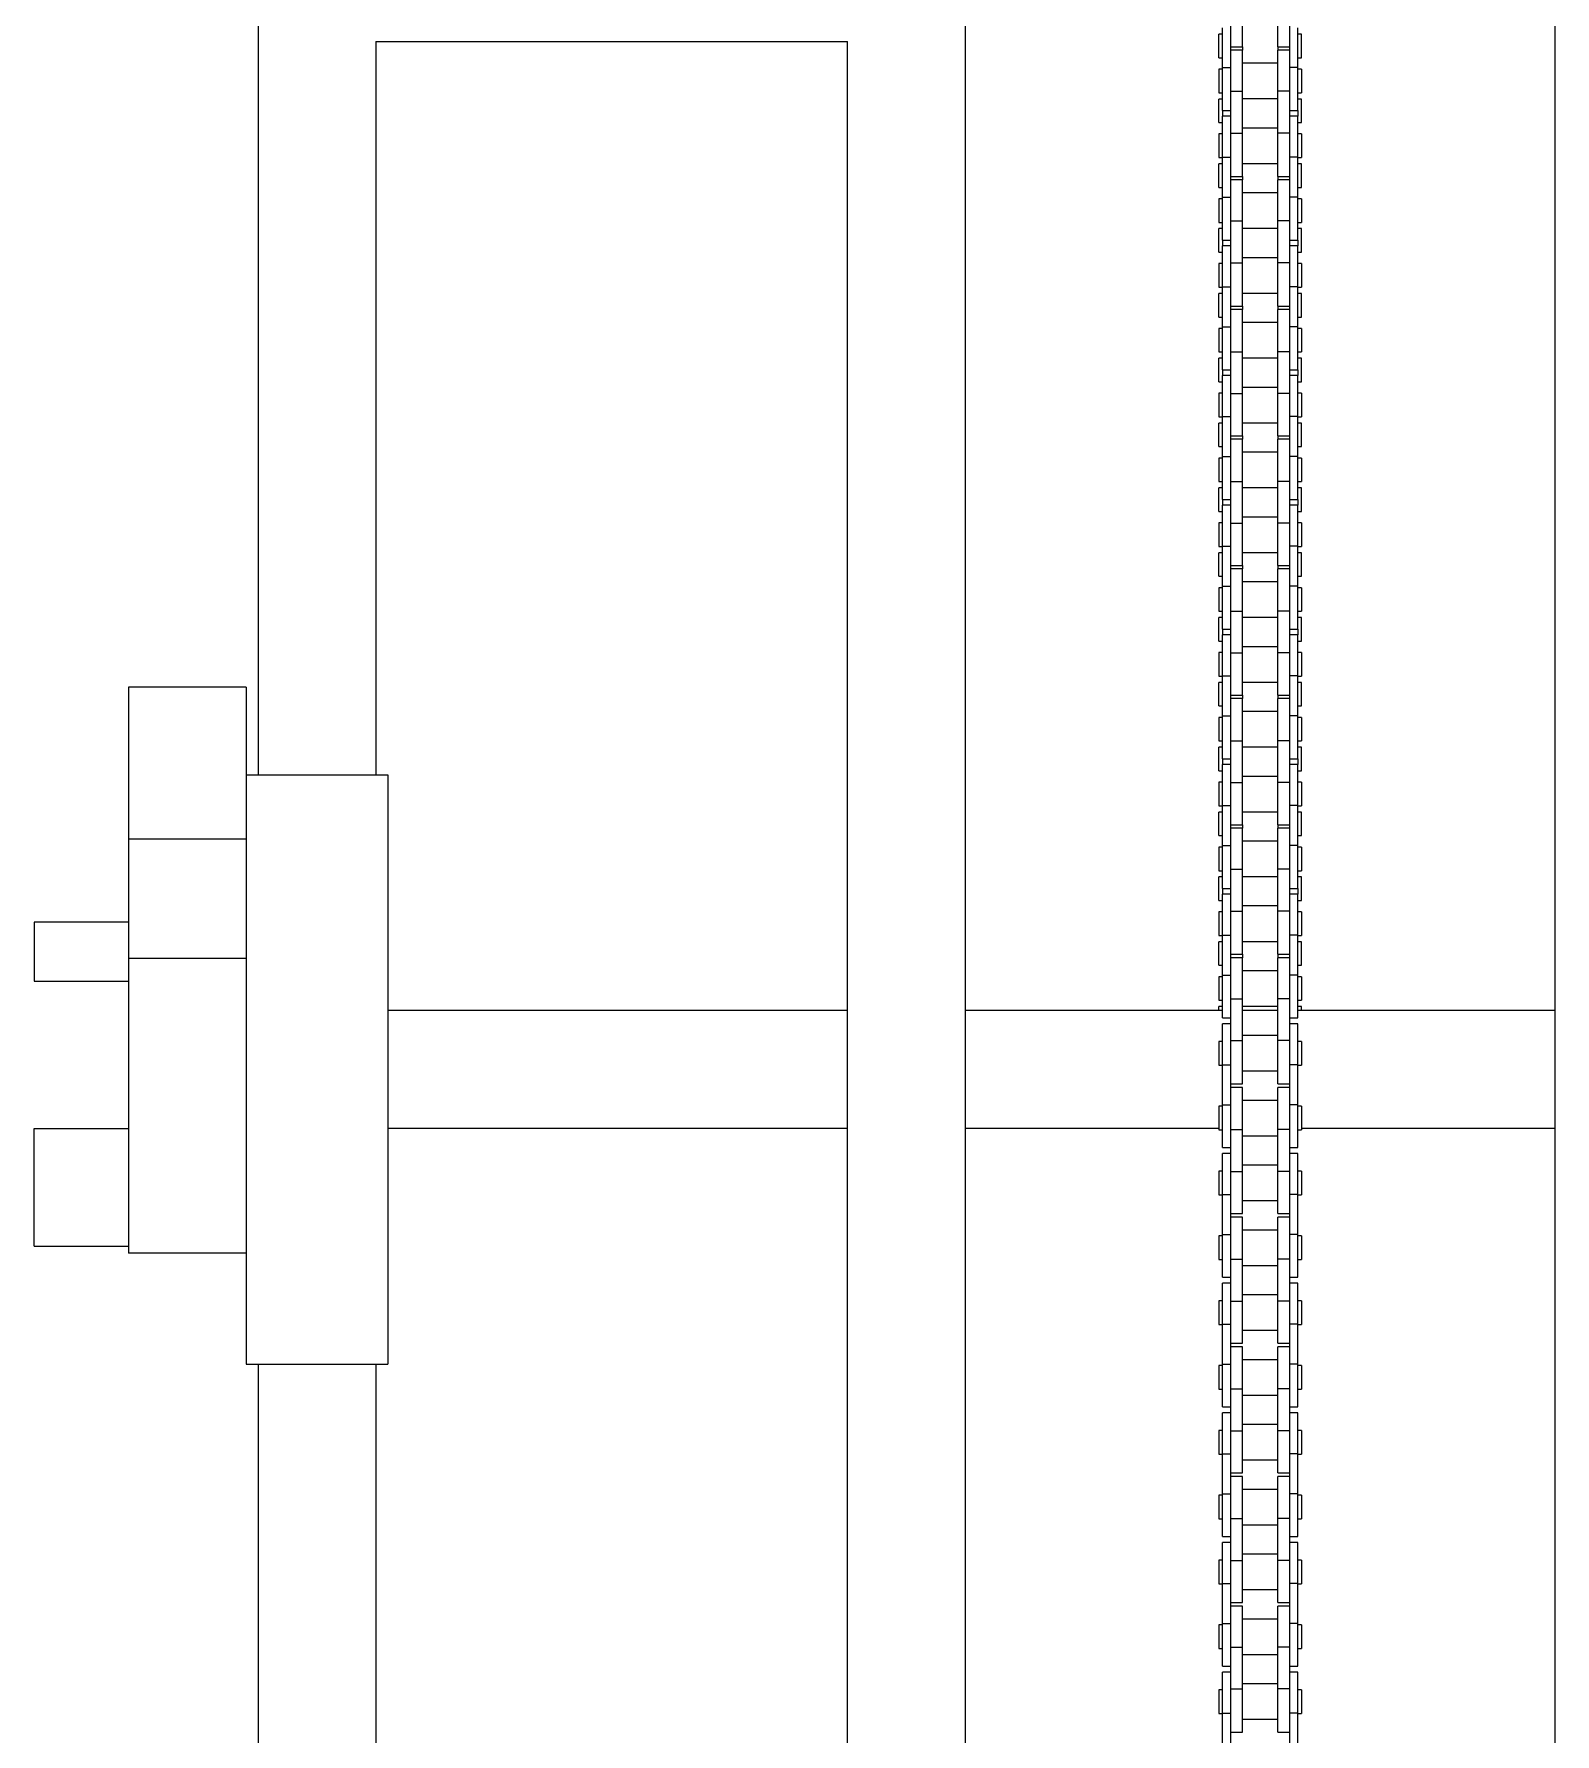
# Model space of a CAD drawing. Header units: millimetres. Extents: x 0 to 1189, y 0 to 841.
# Drawn here: x 541.86 to 567.66, y 455.79 to 484.63 of the extents above; entities that cross this region are included whole.
import ezdxf

# ---------------------------------------------------------------- set-up
doc = ezdxf.new("R2010")
doc.units = ezdxf.units.MM

msp = doc.modelspace()

# ---------------------------------------------------------------- linework, layer by layer
at = {"color": 7, "linetype": 'Continuous', "lineweight": 15}
for p, q in [((545.656, 508.504), (545.656, 472.064)), ((557.656, 436.932), (557.656, 506.504)), ((567.656, 436.932), (567.656, 506.504)), ((562.156, 484.628), (562.156, 485.128)), ((562.356, 484.414), (562.356, 485.128)), ((562.956, 484.414), (562.956, 485.128)), ((563.156, 484.628), (563.156, 485.128)), ((562.016, 484.628), (561.956, 484.628)), ((561.956, 484.228), (561.956, 484.628)), ((562.016, 484.061), (562.016, 484.738)), ((562.156, 484.141), (562.156, 484.628)), ((563.156, 484.141), (563.156, 484.628)), ((563.296, 484.061), (563.296, 484.738)), ((563.356, 484.628), (563.296, 484.628)), ((563.356, 484.228), (563.356, 484.628)), ((547.656, 484.504), (555.656, 484.504)), ((547.656, 484.504), (547.656, 472.064)), ((555.656, 436.932), (555.656, 484.504)), ((562.156, 484.414), (562.356, 484.414)), ((562.356, 484.354), (562.156, 484.354)), ((562.356, 484.414), (562.356, 484.354)), ((562.356, 483.66), (562.356, 484.354)), ((562.956, 484.414), (563.156, 484.414)), ((562.956, 484.414), (562.956, 484.354)), ((563.156, 484.354), (562.956, 484.354)), ((562.956, 483.66), (562.956, 484.354)), ((561.956, 484.228), (562.016, 484.228)), ((562.016, 484.034), (561.956, 484.034)), ((561.956, 484.034), (561.956, 483.634)), ((562.016, 483.334), (562.016, 484.061)), ((562.016, 484.061), (562.156, 484.061)), ((562.156, 483.66), (562.156, 484.141)), ((562.956, 484.134), (562.356, 484.134)), ((563.156, 483.66), (563.156, 484.141)), ((563.296, 484.061), (563.156, 484.061)), ((563.296, 484.228), (563.356, 484.228)), ((563.296, 483.334), (563.296, 484.061)), ((563.356, 484.034), (563.296, 484.034)), ((563.356, 484.034), (563.356, 483.634)), ((561.956, 483.634), (562.016, 483.634)), ((562.016, 483.528), (561.956, 483.528)), ((561.956, 483.128), (561.956, 483.528)), ((562.156, 483.66), (562.356, 483.66)), ((562.156, 482.949), (562.156, 483.66)), ((562.356, 482.949), (562.356, 483.66)), ((562.356, 483.534), (562.956, 483.534)), ((563.156, 483.66), (562.956, 483.66)), ((562.956, 482.949), (562.956, 483.66)), ((563.156, 482.949), (563.156, 483.66)), ((563.296, 483.634), (563.356, 483.634)), ((563.356, 483.528), (563.296, 483.528)), ((563.356, 483.128), (563.356, 483.528)), ((561.956, 483.128), (562.016, 483.128)), ((562.016, 483.334), (562.156, 483.334)), ((562.016, 483.334), (562.016, 483.235)), ((562.156, 483.235), (562.016, 483.235)), ((562.016, 482.539), (562.016, 483.235)), ((563.156, 483.334), (563.296, 483.334)), ((563.296, 483.235), (563.156, 483.235)), ((563.296, 483.334), (563.296, 483.235)), ((563.296, 482.539), (563.296, 483.235)), ((563.296, 483.128), (563.356, 483.128)), ((562.016, 482.935), (561.956, 482.935)), ((561.956, 482.935), (561.956, 482.535)), ((562.156, 482.429), (562.156, 482.949)), ((562.156, 482.949), (562.356, 482.949)), ((562.956, 483.035), (562.356, 483.035)), ((562.356, 482.215), (562.356, 482.949)), ((563.156, 482.949), (562.956, 482.949)), ((562.956, 482.215), (562.956, 482.949)), ((563.156, 482.429), (563.156, 482.949)), ((563.356, 482.935), (563.296, 482.935)), ((563.356, 482.935), (563.356, 482.535)), ((562.016, 482.539), (562.156, 482.539)), ((562.016, 481.862), (562.016, 482.539)), ((563.296, 482.539), (563.156, 482.539)), ((563.296, 481.862), (563.296, 482.539)), ((561.956, 482.535), (562.016, 482.535)), ((562.016, 482.429), (561.956, 482.429)), ((561.956, 482.029), (561.956, 482.429)), ((562.156, 481.942), (562.156, 482.429)), ((562.356, 482.435), (562.956, 482.435)), ((563.156, 481.942), (563.156, 482.429)), ((563.296, 482.535), (563.356, 482.535)), ((563.356, 482.429), (563.296, 482.429)), ((563.356, 482.029), (563.356, 482.429)), ((561.956, 482.029), (562.016, 482.029)), ((562.156, 482.215), (562.356, 482.215)), ((562.356, 482.155), (562.156, 482.155)), ((562.356, 482.215), (562.356, 482.155)), ((562.356, 481.461), (562.356, 482.155)), ((562.956, 482.215), (563.156, 482.215)), ((562.956, 482.215), (562.956, 482.155)), ((563.156, 482.155), (562.956, 482.155)), ((562.956, 481.461), (562.956, 482.155)), ((563.296, 482.029), (563.356, 482.029)), ((562.016, 481.835), (561.956, 481.835)), ((561.956, 481.835), (561.956, 481.435)), ((562.016, 481.862), (562.156, 481.862)), ((562.016, 481.135), (562.016, 481.862)), ((562.156, 481.461), (562.156, 481.942)), ((562.956, 481.935), (562.356, 481.935)), ((563.156, 481.461), (563.156, 481.942)), ((563.296, 481.862), (563.156, 481.862)), ((563.296, 481.135), (563.296, 481.862)), ((563.356, 481.835), (563.296, 481.835)), ((563.356, 481.835), (563.356, 481.435)), ((561.956, 481.435), (562.016, 481.435)), ((562.156, 481.461), (562.356, 481.461)), ((562.156, 480.75), (562.156, 481.461)), ((562.356, 480.75), (562.356, 481.461)), ((563.156, 481.461), (562.956, 481.461)), ((562.956, 480.75), (562.956, 481.461)), ((563.156, 480.75), (563.156, 481.461)), ((563.296, 481.435), (563.356, 481.435)), ((562.016, 481.329), (561.956, 481.329)), ((561.956, 480.929), (561.956, 481.329)), ((562.016, 481.135), (562.156, 481.135)), ((562.016, 481.135), (562.016, 481.036)), ((562.356, 481.335), (562.956, 481.335)), ((563.156, 481.135), (563.296, 481.135)), ((563.356, 481.329), (563.296, 481.329)), ((563.296, 481.135), (563.296, 481.036)), ((563.356, 480.929), (563.356, 481.329)), ((561.956, 480.929), (562.016, 480.929)), ((562.156, 481.036), (562.016, 481.036)), ((562.016, 480.34), (562.016, 481.036)), ((562.956, 480.836), (562.356, 480.836)), ((563.296, 481.036), (563.156, 481.036)), ((563.296, 480.34), (563.296, 481.036)), ((563.296, 480.929), (563.356, 480.929)), ((562.016, 480.736), (561.956, 480.736)), ((561.956, 480.736), (561.956, 480.336)), ((562.156, 480.75), (562.356, 480.75)), ((562.156, 480.232), (562.156, 480.75)), ((562.356, 480.016), (562.356, 480.75)), ((563.156, 480.75), (562.956, 480.75)), ((562.956, 480.016), (562.956, 480.75)), ((563.156, 480.232), (563.156, 480.75)), ((563.356, 480.736), (563.296, 480.736)), ((563.356, 480.736), (563.356, 480.336)), ((561.956, 480.336), (562.016, 480.336)), ((562.016, 480.229), (561.956, 480.229)), ((561.956, 479.829), (561.956, 480.229)), ((562.016, 480.34), (562.156, 480.34)), ((562.016, 479.663), (562.016, 480.34)), ((562.156, 479.743), (562.156, 480.228)), ((562.356, 480.236), (562.956, 480.236)), ((563.296, 480.34), (563.156, 480.34)), ((563.156, 479.743), (563.156, 480.228)), ((563.296, 479.663), (563.296, 480.34)), ((563.296, 480.336), (563.356, 480.336)), ((563.356, 480.229), (563.296, 480.229)), ((563.356, 479.829), (563.356, 480.229)), ((562.156, 480.016), (562.356, 480.016)), ((562.356, 479.956), (562.156, 479.956)), ((562.356, 480.016), (562.356, 479.956)), ((562.356, 479.241), (562.356, 479.956)), ((562.956, 480.016), (563.156, 480.016)), ((562.956, 480.016), (562.956, 479.956)), ((563.156, 479.956), (562.956, 479.956)), ((562.956, 479.241), (562.956, 479.956)), ((561.956, 479.829), (562.016, 479.829)), ((562.016, 479.663), (562.156, 479.663)), ((562.016, 478.936), (562.016, 479.663)), ((562.156, 479.241), (562.156, 479.743)), ((562.956, 479.736), (562.356, 479.736)), ((563.156, 479.241), (563.156, 479.743)), ((563.296, 479.663), (563.156, 479.663)), ((563.296, 479.829), (563.356, 479.829)), ((563.296, 478.936), (563.296, 479.663)), ((562.016, 479.636), (561.956, 479.636)), ((561.956, 479.636), (561.956, 479.236)), ((563.356, 479.636), (563.296, 479.636)), ((563.356, 479.636), (563.356, 479.236)), ((561.956, 479.236), (562.016, 479.236)), ((562.016, 479.13), (561.956, 479.13)), ((561.956, 478.73), (561.956, 479.13)), ((562.156, 479.241), (562.356, 479.241)), ((562.156, 478.53), (562.156, 479.241)), ((562.356, 478.53), (562.356, 479.241)), ((562.356, 479.136), (562.956, 479.136)), ((563.156, 479.241), (562.956, 479.241)), ((562.956, 478.53), (562.956, 479.241)), ((563.156, 478.53), (563.156, 479.241)), ((563.296, 479.236), (563.356, 479.236)), ((563.356, 479.13), (563.296, 479.13)), ((563.356, 478.73), (563.356, 479.13)), ((562.016, 478.936), (562.156, 478.936)), ((562.016, 478.936), (562.016, 478.836)), ((562.156, 478.836), (562.016, 478.836)), ((562.016, 478.14), (562.016, 478.836)), ((563.156, 478.936), (563.296, 478.936)), ((563.296, 478.836), (563.156, 478.836)), ((563.296, 478.936), (563.296, 478.836)), ((563.296, 478.14), (563.296, 478.836)), ((561.956, 478.73), (562.016, 478.73)), ((562.016, 478.536), (561.956, 478.536)), ((561.956, 478.536), (561.956, 478.136)), ((562.156, 478.53), (562.356, 478.53)), ((562.156, 478.03), (562.156, 478.53)), ((562.956, 478.636), (562.356, 478.636)), ((562.356, 477.816), (562.356, 478.53)), ((563.156, 478.53), (562.956, 478.53)), ((562.956, 477.816), (562.956, 478.53)), ((563.156, 478.03), (563.156, 478.53)), ((563.296, 478.73), (563.356, 478.73)), ((563.356, 478.536), (563.296, 478.536)), ((563.356, 478.536), (563.356, 478.136)), ((561.956, 478.136), (562.016, 478.136)), ((562.016, 478.03), (561.956, 478.03)), ((561.956, 477.63), (561.956, 478.03)), ((562.016, 478.14), (562.156, 478.14)), ((562.016, 477.463), (562.016, 478.14)), ((562.156, 477.543), (562.156, 478.03)), ((562.356, 478.036), (562.956, 478.036)), ((563.296, 478.14), (563.156, 478.14)), ((563.156, 477.543), (563.156, 478.03)), ((563.296, 477.463), (563.296, 478.14)), ((563.296, 478.136), (563.356, 478.136)), ((563.356, 478.03), (563.296, 478.03)), ((563.356, 477.63), (563.356, 478.03)), ((562.156, 477.816), (562.356, 477.816)), ((562.356, 477.756), (562.156, 477.756)), ((562.356, 477.816), (562.356, 477.756)), ((562.356, 477.041), (562.356, 477.756)), ((562.956, 477.816), (563.156, 477.816)), ((562.956, 477.816), (562.956, 477.756)), ((563.156, 477.756), (562.956, 477.756)), ((562.956, 477.041), (562.956, 477.756)), ((561.956, 477.63), (562.016, 477.63)), ((562.016, 477.436), (561.956, 477.436)), ((561.956, 477.436), (561.956, 477.036)), ((562.016, 476.736), (562.016, 477.463)), ((562.016, 477.463), (562.156, 477.463)), ((562.156, 477.041), (562.156, 477.543)), ((562.956, 477.536), (562.356, 477.536)), ((563.156, 477.041), (563.156, 477.543)), ((563.296, 477.463), (563.156, 477.463)), ((563.296, 477.63), (563.356, 477.63)), ((563.296, 476.736), (563.296, 477.463)), ((563.356, 477.436), (563.296, 477.436)), ((563.356, 477.436), (563.356, 477.036)), ((561.956, 477.036), (562.016, 477.036)), ((562.016, 476.931), (561.956, 476.931)), ((561.956, 476.531), (561.956, 476.931)), ((562.156, 477.041), (562.356, 477.041)), ((562.156, 476.33), (562.156, 477.041)), ((562.356, 476.33), (562.356, 477.041)), ((562.356, 476.936), (562.956, 476.936)), ((563.156, 477.041), (562.956, 477.041)), ((562.956, 476.33), (562.956, 477.041)), ((563.156, 476.33), (563.156, 477.041)), ((563.296, 477.036), (563.356, 477.036)), ((563.356, 476.931), (563.296, 476.931)), ((563.356, 476.531), (563.356, 476.931)), ((561.956, 476.531), (562.016, 476.531)), ((562.016, 476.736), (562.156, 476.736)), ((562.016, 476.736), (562.016, 476.636)), ((562.156, 476.636), (562.016, 476.636)), ((562.016, 475.94), (562.016, 476.636)), ((563.156, 476.736), (563.296, 476.736)), ((563.296, 476.636), (563.156, 476.636)), ((563.296, 476.736), (563.296, 476.636)), ((563.296, 475.94), (563.296, 476.636)), ((563.296, 476.531), (563.356, 476.531)), ((562.016, 476.336), (561.956, 476.336)), ((561.956, 476.336), (561.956, 475.936)), ((562.156, 475.832), (562.156, 476.33)), ((562.156, 476.33), (562.356, 476.33)), ((562.956, 476.436), (562.356, 476.436)), ((562.356, 475.616), (562.356, 476.33)), ((563.156, 476.33), (562.956, 476.33)), ((562.956, 475.616), (562.956, 476.33)), ((563.156, 475.832), (563.156, 476.33)), ((563.356, 476.336), (563.296, 476.336)), ((563.356, 476.336), (563.356, 475.936)), ((561.956, 475.936), (562.016, 475.936)), ((562.016, 475.94), (562.156, 475.94)), ((562.016, 475.263), (562.016, 475.94)), ((563.296, 475.94), (563.156, 475.94)), ((563.296, 475.263), (563.296, 475.94)), ((563.296, 475.936), (563.356, 475.936)), ((562.016, 475.831), (561.956, 475.831)), ((561.956, 475.431), (561.956, 475.831)), ((562.156, 475.343), (562.156, 475.826)), ((562.156, 475.616), (562.356, 475.616)), ((562.356, 475.836), (562.956, 475.836)), ((562.356, 475.616), (562.356, 475.556)), ((562.956, 475.616), (563.156, 475.616)), ((562.956, 475.616), (562.956, 475.556)), ((563.156, 475.343), (563.156, 475.826)), ((563.356, 475.831), (563.296, 475.831)), ((563.356, 475.431), (563.356, 475.831)), ((561.956, 475.431), (562.016, 475.431)), ((562.356, 475.556), (562.156, 475.556)), ((562.156, 474.841), (562.156, 475.343)), ((562.356, 474.841), (562.356, 475.556)), ((562.956, 475.336), (562.356, 475.336)), ((563.156, 475.556), (562.956, 475.556)), ((562.956, 474.841), (562.956, 475.556)), ((563.156, 474.841), (563.156, 475.343)), ((563.296, 475.431), (563.356, 475.431)), ((562.016, 475.236), (561.956, 475.236)), ((561.956, 475.236), (561.956, 474.836)), ((562.016, 475.263), (562.156, 475.263)), ((562.016, 474.536), (562.016, 475.263)), ((563.296, 475.263), (563.156, 475.263)), ((563.296, 474.536), (563.296, 475.263)), ((563.356, 475.236), (563.296, 475.236)), ((563.356, 475.236), (563.356, 474.836)), ((561.956, 474.836), (562.016, 474.836)), ((562.156, 474.841), (562.356, 474.841)), ((562.156, 474.13), (562.156, 474.841)), ((562.356, 474.13), (562.356, 474.841)), ((563.156, 474.841), (562.956, 474.841)), ((562.956, 474.13), (562.956, 474.841)), ((563.156, 474.13), (563.156, 474.841)), ((563.296, 474.836), (563.356, 474.836)), ((562.016, 474.731), (561.956, 474.731)), ((561.956, 474.331), (561.956, 474.731)), ((562.016, 474.536), (562.156, 474.536)), ((562.016, 474.536), (562.016, 474.436)), ((562.356, 474.736), (562.956, 474.736)), ((563.156, 474.536), (563.296, 474.536)), ((563.356, 474.731), (563.296, 474.731)), ((563.296, 474.536), (563.296, 474.436)), ((563.356, 474.331), (563.356, 474.731)), ((561.956, 474.331), (562.016, 474.331)), ((562.156, 474.436), (562.016, 474.436)), ((562.016, 473.74), (562.016, 474.436)), ((562.956, 474.236), (562.356, 474.236)), ((563.296, 474.436), (563.156, 474.436)), ((563.296, 473.74), (563.296, 474.436)), ((563.296, 474.331), (563.356, 474.331)), ((562.016, 474.136), (561.956, 474.136)), ((561.956, 474.136), (561.956, 473.736)), ((562.156, 473.631), (562.156, 474.13)), ((562.156, 474.13), (562.356, 474.13)), ((562.356, 473.416), (562.356, 474.13)), ((563.156, 474.13), (562.956, 474.13)), ((562.956, 473.416), (562.956, 474.13)), ((563.156, 473.631), (563.156, 474.13)), ((563.356, 474.136), (563.296, 474.136)), ((563.356, 474.136), (563.356, 473.736)), ((561.956, 473.736), (562.016, 473.736)), ((562.016, 473.631), (561.956, 473.631)), ((561.956, 473.231), (561.956, 473.631)), ((562.016, 473.74), (562.156, 473.74)), ((562.016, 473.063), (562.016, 473.74)), ((562.156, 473.143), (562.156, 473.631)), ((562.356, 473.636), (562.956, 473.636)), ((563.296, 473.74), (563.156, 473.74)), ((563.156, 473.143), (563.156, 473.631)), ((563.296, 473.063), (563.296, 473.74)), ((563.296, 473.736), (563.356, 473.736)), ((563.356, 473.631), (563.296, 473.631)), ((563.356, 473.231), (563.356, 473.631)), ((545.456, 473.549), (543.456, 473.549)), ((562.156, 473.416), (562.356, 473.416)), ((562.356, 473.356), (562.156, 473.356)), ((562.356, 473.416), (562.356, 473.356)), ((562.356, 472.641), (562.356, 473.356)), ((562.956, 473.416), (563.156, 473.416)), ((562.956, 473.416), (562.956, 473.356)), ((563.156, 473.356), (562.956, 473.356)), ((562.956, 472.641), (562.956, 473.356)), ((561.956, 473.231), (562.016, 473.231)), ((562.016, 473.036), (561.956, 473.036)), ((561.956, 473.036), (561.956, 472.636)), ((562.016, 472.336), (562.016, 473.063)), ((562.016, 473.063), (562.156, 473.063)), ((562.156, 472.641), (562.156, 473.143)), ((562.956, 473.136), (562.356, 473.136)), ((563.156, 472.641), (563.156, 473.143)), ((563.296, 473.063), (563.156, 473.063)), ((563.296, 473.231), (563.356, 473.231)), ((563.296, 472.336), (563.296, 473.063)), ((563.356, 473.036), (563.296, 473.036)), ((563.356, 473.036), (563.356, 472.636)), ((561.956, 472.636), (562.016, 472.636)), ((562.016, 472.531), (561.956, 472.531)), ((561.956, 472.131), (561.956, 472.531)), ((562.156, 472.641), (562.356, 472.641)), ((562.156, 471.93), (562.156, 472.641)), ((562.356, 471.93), (562.356, 472.641)), ((562.356, 472.536), (562.956, 472.536)), ((563.156, 472.641), (562.956, 472.641)), ((562.956, 471.93), (562.956, 472.641)), ((563.156, 471.93), (563.156, 472.641)), ((563.296, 472.636), (563.356, 472.636)), ((563.356, 472.531), (563.296, 472.531)), ((563.356, 472.131), (563.356, 472.531)), ((562.016, 472.336), (562.156, 472.336)), ((562.016, 472.336), (562.016, 472.236)), ((562.156, 472.236), (562.016, 472.236)), ((562.016, 471.54), (562.016, 472.236)), ((563.156, 472.336), (563.296, 472.336)), ((563.296, 472.236), (563.156, 472.236)), ((563.296, 472.336), (563.296, 472.236)), ((563.296, 471.54), (563.296, 472.236)), ((545.456, 472.064), (547.856, 472.064)), ((547.856, 472.064), (547.856, 462.064)), ((561.956, 472.131), (562.016, 472.131)), ((562.016, 471.936), (561.956, 471.936)), ((561.956, 471.936), (561.956, 471.536)), ((562.156, 471.431), (562.156, 471.93)), ((562.156, 471.93), (562.356, 471.93)), ((562.956, 472.036), (562.356, 472.036)), ((562.356, 471.216), (562.356, 471.93)), ((563.156, 471.93), (562.956, 471.93)), ((562.956, 471.216), (562.956, 471.93)), ((563.156, 471.431), (563.156, 471.93)), ((563.296, 472.131), (563.356, 472.131)), ((563.356, 471.936), (563.296, 471.936)), ((563.356, 471.936), (563.356, 471.536)), ((561.956, 471.536), (562.016, 471.536)), ((562.016, 471.431), (561.956, 471.431)), ((561.956, 471.031), (561.956, 471.431)), ((562.016, 471.54), (562.156, 471.54)), ((562.016, 470.863), (562.016, 471.54)), ((562.156, 470.943), (562.156, 471.431)), ((562.356, 471.436), (562.956, 471.436)), ((563.296, 471.54), (563.156, 471.54)), ((563.156, 470.943), (563.156, 471.431)), ((563.296, 470.863), (563.296, 471.54)), ((563.296, 471.536), (563.356, 471.536)), ((563.356, 471.431), (563.296, 471.431)), ((563.356, 471.031), (563.356, 471.431)), ((561.956, 471.031), (562.016, 471.031)), ((562.156, 471.216), (562.356, 471.216)), ((562.356, 471.156), (562.156, 471.156)), ((562.356, 471.216), (562.356, 471.156)), ((562.356, 470.461), (562.356, 471.156)), ((562.956, 471.216), (563.156, 471.216)), ((562.956, 471.216), (562.956, 471.156)), ((563.156, 471.156), (562.956, 471.156)), ((562.956, 470.461), (562.956, 471.156)), ((563.296, 471.031), (563.356, 471.031)), ((545.456, 470.973), (543.456, 470.973)), ((543.456, 470.973), (543.456, 468.946)), ((545.456, 470.973), (545.456, 469.055)), ((562.016, 470.836), (561.956, 470.836)), ((561.956, 470.836), (561.956, 470.436)), ((562.016, 470.136), (562.016, 470.863)), ((562.016, 470.863), (562.156, 470.863)), ((562.156, 470.461), (562.156, 470.943)), ((562.956, 470.936), (562.356, 470.936)), ((563.156, 470.461), (563.156, 470.943)), ((563.296, 470.863), (563.156, 470.863)), ((563.296, 470.136), (563.296, 470.863)), ((563.356, 470.836), (563.296, 470.836)), ((563.356, 470.836), (563.356, 470.436)), ((561.956, 470.436), (562.016, 470.436)), ((562.156, 470.461), (562.356, 470.461)), ((562.156, 469.751), (562.156, 470.461)), ((562.356, 469.751), (562.356, 470.461)), ((563.156, 470.461), (562.956, 470.461)), ((562.956, 469.751), (562.956, 470.461)), ((563.156, 469.751), (563.156, 470.461)), ((563.296, 470.436), (563.356, 470.436)), ((562.016, 470.331), (561.956, 470.331)), ((561.956, 469.931), (561.956, 470.331)), ((562.016, 470.136), (562.156, 470.136)), ((562.016, 470.136), (562.016, 470.037)), ((562.356, 470.336), (562.956, 470.336)), ((563.156, 470.136), (563.296, 470.136)), ((563.356, 470.331), (563.296, 470.331)), ((563.296, 470.136), (563.296, 470.037)), ((563.356, 469.931), (563.356, 470.331)), ((561.956, 469.931), (562.016, 469.931)), ((562.156, 470.037), (562.016, 470.037)), ((562.016, 469.341), (562.016, 470.037)), ((563.296, 470.037), (563.156, 470.037)), ((563.296, 469.341), (563.296, 470.037)), ((563.296, 469.931), (563.356, 469.931)), ((543.456, 469.564), (541.856, 469.564)), ((541.856, 469.564), (541.856, 468.564)), ((562.016, 469.737), (561.956, 469.737)), ((561.956, 469.737), (561.956, 469.337)), ((562.156, 469.233), (562.156, 469.751)), ((562.156, 469.751), (562.356, 469.751)), ((562.956, 469.837), (562.356, 469.837)), ((562.356, 469.017), (562.356, 469.751)), ((563.156, 469.751), (562.956, 469.751)), ((562.956, 469.017), (562.956, 469.751)), ((563.156, 469.233), (563.156, 469.751)), ((563.356, 469.737), (563.296, 469.737)), ((563.356, 469.737), (563.356, 469.337)), ((561.956, 469.337), (562.016, 469.337)), ((562.016, 469.341), (562.156, 469.341)), ((562.016, 468.664), (562.016, 469.341)), ((563.296, 469.341), (563.156, 469.341)), ((563.296, 468.664), (563.296, 469.341)), ((563.296, 469.337), (563.356, 469.337)), ((545.456, 469.055), (545.456, 462.064)), ((562.016, 469.231), (561.956, 469.231)), ((561.956, 468.831), (561.956, 469.231)), ((562.156, 468.744), (562.156, 469.226)), ((562.156, 469.017), (562.356, 469.017)), ((562.356, 469.237), (562.956, 469.237)), ((562.356, 469.017), (562.356, 468.957)), ((562.956, 469.017), (563.156, 469.017)), ((562.956, 469.017), (562.956, 468.957)), ((563.156, 468.744), (563.156, 469.226)), ((563.356, 469.231), (563.296, 469.231)), ((563.356, 468.831), (563.356, 469.231)), ((545.456, 468.946), (543.456, 468.946)), ((543.456, 468.946), (543.456, 463.946)), ((561.956, 468.831), (562.016, 468.831)), ((562.356, 468.957), (562.156, 468.957)), ((562.156, 468.262), (562.156, 468.744)), ((562.356, 468.262), (562.356, 468.957)), ((562.956, 468.737), (562.356, 468.737)), ((563.156, 468.957), (562.956, 468.957)), ((562.956, 468.262), (562.956, 468.957)), ((563.156, 468.262), (563.156, 468.744)), ((563.296, 468.831), (563.356, 468.831)), ((541.856, 468.564), (543.456, 468.564)), ((562.016, 468.637), (561.956, 468.637)), ((561.956, 468.637), (561.956, 468.237)), ((562.016, 467.937), (562.016, 468.664)), ((562.016, 468.664), (562.156, 468.664)), ((563.296, 468.664), (563.156, 468.664)), ((563.296, 467.937), (563.296, 468.664)), ((563.356, 468.637), (563.296, 468.637)), ((563.356, 468.637), (563.356, 468.237)), ((561.956, 468.237), (562.016, 468.237)), ((562.016, 468.131), (561.956, 468.131)), ((561.956, 468.064), (561.956, 468.131)), ((562.156, 468.262), (562.356, 468.262)), ((562.156, 467.552), (562.156, 468.262)), ((562.356, 467.552), (562.356, 468.262)), ((562.356, 468.137), (562.956, 468.137)), ((563.156, 468.262), (562.956, 468.262)), ((562.956, 467.552), (562.956, 468.262)), ((563.156, 467.552), (563.156, 468.262)), ((563.296, 468.237), (563.356, 468.237)), ((563.356, 468.131), (563.296, 468.131)), ((563.356, 468.064), (563.356, 468.131)), ((555.656, 468.064), (547.856, 468.064)), ((562.016, 468.064), (557.656, 468.064)), ((562.016, 467.937), (562.156, 467.937)), ((562.156, 467.838), (562.016, 467.838)), ((562.016, 467.142), (562.016, 467.838)), ((562.956, 468.064), (562.356, 468.064)), ((563.156, 467.937), (563.296, 467.937)), ((563.296, 467.838), (563.156, 467.838)), ((567.656, 468.064), (563.296, 468.064)), ((563.296, 467.142), (563.296, 467.838)), ((562.016, 467.538), (561.956, 467.538)), ((561.956, 467.538), (561.956, 467.138)), ((562.156, 467.552), (562.356, 467.552)), ((562.156, 467.034), (562.156, 467.552)), ((562.956, 467.638), (562.356, 467.638)), ((562.356, 466.818), (562.356, 467.552)), ((563.156, 467.552), (562.956, 467.552)), ((562.956, 466.818), (562.956, 467.552)), ((563.156, 467.034), (563.156, 467.552)), ((563.356, 467.538), (563.296, 467.538)), ((563.356, 467.538), (563.356, 467.138)), ((561.956, 467.138), (562.016, 467.138)), ((562.016, 467.142), (562.156, 467.142)), ((562.016, 466.465), (562.016, 467.142)), ((562.156, 466.545), (562.156, 467.026)), ((562.356, 467.038), (562.956, 467.038)), ((563.296, 467.142), (563.156, 467.142)), ((563.156, 466.545), (563.156, 467.026)), ((563.296, 466.465), (563.296, 467.142)), ((563.296, 467.138), (563.356, 467.138)), ((562.156, 466.818), (562.356, 466.818)), ((562.356, 466.758), (562.156, 466.758)), ((562.356, 466.043), (562.356, 466.758)), ((562.956, 466.818), (563.156, 466.818)), ((563.156, 466.758), (562.956, 466.758)), ((562.956, 466.043), (562.956, 466.758)), ((562.016, 466.438), (561.956, 466.438)), ((561.956, 466.438), (561.956, 466.038)), ((562.016, 466.465), (562.156, 466.465)), ((562.016, 465.738), (562.016, 466.465)), ((562.156, 466.043), (562.156, 466.545)), ((562.956, 466.538), (562.356, 466.538)), ((563.156, 466.043), (563.156, 466.545)), ((563.296, 466.465), (563.156, 466.465)), ((563.296, 465.738), (563.296, 466.465)), ((563.356, 466.438), (563.296, 466.438)), ((563.356, 466.438), (563.356, 466.038)), ((541.856, 466.064), (543.456, 466.064)), ((541.856, 464.064), (541.856, 466.064)), ((555.656, 466.064), (547.856, 466.064)), ((561.956, 466.064), (557.656, 466.064)), ((561.956, 466.038), (562.016, 466.038)), ((562.156, 466.043), (562.356, 466.043)), ((562.156, 465.332), (562.156, 466.043)), ((562.356, 465.332), (562.356, 466.043)), ((562.356, 465.938), (562.956, 465.938)), ((563.156, 466.043), (562.956, 466.043)), ((562.956, 465.332), (562.956, 466.043)), ((563.156, 465.332), (563.156, 466.043)), ((563.296, 466.038), (563.356, 466.038)), ((567.656, 466.064), (563.356, 466.064)), ((562.016, 465.738), (562.156, 465.738)), ((562.156, 465.638), (562.016, 465.638)), ((562.016, 464.942), (562.016, 465.638)), ((563.156, 465.738), (563.296, 465.738)), ((563.296, 465.638), (563.156, 465.638)), ((563.296, 464.942), (563.296, 465.638)), ((562.016, 465.338), (561.956, 465.338)), ((561.956, 465.338), (561.956, 464.938)), ((562.156, 464.834), (562.156, 465.332)), ((562.156, 465.332), (562.356, 465.332)), ((562.956, 465.438), (562.356, 465.438)), ((562.356, 464.618), (562.356, 465.332)), ((563.156, 465.332), (562.956, 465.332)), ((562.956, 464.618), (562.956, 465.332)), ((563.156, 464.834), (563.156, 465.332)), ((563.356, 465.338), (563.296, 465.338)), ((563.356, 465.338), (563.356, 464.938)), ((562.016, 464.942), (562.156, 464.942)), ((562.016, 464.265), (562.016, 464.942)), ((563.296, 464.942), (563.156, 464.942)), ((563.296, 464.265), (563.296, 464.942)), ((561.956, 464.938), (562.016, 464.938)), ((562.156, 464.345), (562.156, 464.834)), ((562.356, 464.838), (562.956, 464.838)), ((563.156, 464.345), (563.156, 464.834)), ((563.296, 464.938), (563.356, 464.938)), ((562.156, 464.618), (562.356, 464.618)), ((562.356, 464.558), (562.156, 464.558)), ((562.356, 463.843), (562.356, 464.558)), ((562.956, 464.618), (563.156, 464.618)), ((563.156, 464.558), (562.956, 464.558)), ((562.956, 463.843), (562.956, 464.558)), ((562.016, 464.238), (561.956, 464.238)), ((561.956, 464.238), (561.956, 463.838)), ((562.016, 464.265), (562.156, 464.265)), ((562.016, 463.538), (562.016, 464.265)), ((562.156, 463.843), (562.156, 464.345)), ((562.956, 464.338), (562.356, 464.338)), ((563.156, 463.843), (563.156, 464.345)), ((563.296, 464.265), (563.156, 464.265)), ((563.296, 463.538), (563.296, 464.265)), ((563.356, 464.238), (563.296, 464.238)), ((563.356, 464.238), (563.356, 463.838)), ((541.856, 464.064), (543.456, 464.064)), ((545.456, 463.946), (543.456, 463.946)), ((561.956, 463.838), (562.016, 463.838)), ((562.156, 463.843), (562.356, 463.843)), ((562.156, 463.132), (562.156, 463.843)), ((562.356, 463.132), (562.356, 463.843)), ((563.156, 463.843), (562.956, 463.843)), ((562.956, 463.132), (562.956, 463.843)), ((563.156, 463.132), (563.156, 463.843)), ((563.296, 463.838), (563.356, 463.838)), ((562.016, 463.538), (562.156, 463.538)), ((562.356, 463.738), (562.956, 463.738)), ((563.156, 463.538), (563.296, 463.538)), ((562.156, 463.438), (562.016, 463.438)), ((562.016, 462.742), (562.016, 463.438)), ((562.956, 463.238), (562.356, 463.238)), ((563.296, 463.438), (563.156, 463.438)), ((563.296, 462.742), (563.296, 463.438)), ((562.016, 463.138), (561.956, 463.138)), ((561.956, 463.138), (561.956, 462.738)), ((562.156, 462.634), (562.156, 463.132)), ((562.156, 463.132), (562.356, 463.132)), ((562.356, 462.418), (562.356, 463.132)), ((563.156, 463.132), (562.956, 463.132)), ((562.956, 462.418), (562.956, 463.132)), ((563.156, 462.634), (563.156, 463.132)), ((563.356, 463.138), (563.296, 463.138)), ((563.356, 463.138), (563.356, 462.738)), ((561.956, 462.738), (562.016, 462.738)), ((562.016, 462.742), (562.156, 462.742)), ((562.016, 462.065), (562.016, 462.742)), ((562.356, 462.638), (562.956, 462.638)), ((563.296, 462.742), (563.156, 462.742)), ((563.296, 462.065), (563.296, 462.742)), ((563.296, 462.738), (563.356, 462.738)), ((562.156, 462.145), (562.156, 462.634)), ((562.156, 462.418), (562.356, 462.418)), ((562.356, 462.358), (562.156, 462.358)), ((562.356, 461.643), (562.356, 462.358)), ((562.956, 462.418), (563.156, 462.418)), ((563.156, 462.358), (562.956, 462.358)), ((562.956, 461.643), (562.956, 462.358)), ((563.156, 462.145), (563.156, 462.634)), ((545.456, 462.064), (547.856, 462.064)), ((545.656, 462.064), (545.656, 412.504)), ((547.656, 462.064), (547.656, 414.504)), ((562.016, 462.065), (562.156, 462.065)), ((562.016, 461.338), (562.016, 462.065)), ((562.156, 461.643), (562.156, 462.145)), ((562.956, 462.138), (562.356, 462.138)), ((563.156, 461.643), (563.156, 462.145)), ((563.296, 462.065), (563.156, 462.065)), ((563.296, 461.338), (563.296, 462.065)), ((562.016, 462.038), (561.956, 462.038)), ((561.956, 462.038), (561.956, 461.638)), ((563.356, 462.038), (563.296, 462.038)), ((563.356, 462.038), (563.356, 461.638)), ((561.956, 461.638), (562.016, 461.638)), ((562.156, 461.643), (562.356, 461.643)), ((562.156, 460.932), (562.156, 461.643)), ((562.356, 460.932), (562.356, 461.643)), ((562.356, 461.538), (562.956, 461.538)), ((563.156, 461.643), (562.956, 461.643)), ((562.956, 460.932), (562.956, 461.643)), ((563.156, 460.932), (563.156, 461.643)), ((563.296, 461.638), (563.356, 461.638)), ((562.016, 461.338), (562.156, 461.338)), ((562.156, 461.238), (562.016, 461.238)), ((562.016, 460.542), (562.016, 461.238)), ((563.156, 461.338), (563.296, 461.338)), ((563.296, 461.238), (563.156, 461.238)), ((563.296, 460.542), (563.296, 461.238)), ((562.016, 460.938), (561.956, 460.938)), ((561.956, 460.938), (561.956, 460.538)), ((562.156, 460.932), (562.356, 460.932)), ((562.156, 460.434), (562.156, 460.932)), ((562.956, 461.038), (562.356, 461.038)), ((562.356, 460.218), (562.356, 460.932)), ((563.156, 460.932), (562.956, 460.932)), ((562.956, 460.218), (562.956, 460.932)), ((563.156, 460.434), (563.156, 460.932)), ((563.356, 460.938), (563.296, 460.938)), ((563.356, 460.938), (563.356, 460.538)), ((561.956, 460.538), (562.016, 460.538)), ((562.016, 460.542), (562.156, 460.542)), ((562.016, 459.865), (562.016, 460.542)), ((562.156, 459.945), (562.156, 460.434)), ((562.356, 460.438), (562.956, 460.438)), ((563.296, 460.542), (563.156, 460.542)), ((563.156, 459.945), (563.156, 460.434)), ((563.296, 459.865), (563.296, 460.542)), ((563.296, 460.538), (563.356, 460.538)), ((562.156, 460.218), (562.356, 460.218)), ((562.356, 460.158), (562.156, 460.158)), ((562.356, 459.443), (562.356, 460.158)), ((562.956, 460.218), (563.156, 460.218)), ((563.156, 460.158), (562.956, 460.158)), ((562.956, 459.443), (562.956, 460.158)), ((562.016, 459.838), (561.956, 459.838)), ((561.956, 459.838), (561.956, 459.438)), ((562.016, 459.138), (562.016, 459.865)), ((562.016, 459.865), (562.156, 459.865)), ((562.156, 459.443), (562.156, 459.945)), ((562.956, 459.938), (562.356, 459.938)), ((563.156, 459.443), (563.156, 459.945)), ((563.296, 459.865), (563.156, 459.865)), ((563.296, 459.138), (563.296, 459.865)), ((563.356, 459.838), (563.296, 459.838)), ((563.356, 459.838), (563.356, 459.438)), ((561.956, 459.438), (562.016, 459.438)), ((562.156, 459.443), (562.356, 459.443)), ((562.156, 458.732), (562.156, 459.443)), ((562.356, 458.732), (562.356, 459.443)), ((562.356, 459.338), (562.956, 459.338)), ((563.156, 459.443), (562.956, 459.443)), ((562.956, 458.732), (562.956, 459.443)), ((563.156, 458.732), (563.156, 459.443)), ((563.296, 459.438), (563.356, 459.438)), ((562.016, 459.138), (562.156, 459.138)), ((562.156, 459.038), (562.016, 459.038)), ((562.016, 458.342), (562.016, 459.038)), ((563.156, 459.138), (563.296, 459.138)), ((563.296, 459.038), (563.156, 459.038)), ((563.296, 458.342), (563.296, 459.038)), ((562.016, 458.738), (561.956, 458.738)), ((561.956, 458.738), (561.956, 458.338)), ((562.156, 458.234), (562.156, 458.732)), ((562.156, 458.732), (562.356, 458.732)), ((562.956, 458.838), (562.356, 458.838)), ((562.356, 458.018), (562.356, 458.732)), ((563.156, 458.732), (562.956, 458.732)), ((562.956, 458.018), (562.956, 458.732)), ((563.156, 458.234), (563.156, 458.732)), ((563.356, 458.738), (563.296, 458.738)), ((563.356, 458.738), (563.356, 458.338)), ((561.956, 458.338), (562.016, 458.338)), ((562.016, 458.342), (562.156, 458.342)), ((562.016, 457.665), (562.016, 458.342)), ((563.296, 458.342), (563.156, 458.342)), ((563.296, 457.665), (563.296, 458.342)), ((563.296, 458.338), (563.356, 458.338)), ((562.156, 457.745), (562.156, 458.234)), ((562.356, 458.238), (562.956, 458.238)), ((563.156, 457.745), (563.156, 458.234)), ((562.156, 458.018), (562.356, 458.018)), ((562.356, 457.958), (562.156, 457.958)), ((562.156, 457.263), (562.156, 457.745)), ((562.356, 457.263), (562.356, 457.958)), ((562.956, 457.738), (562.356, 457.738)), ((562.956, 458.018), (563.156, 458.018)), ((563.156, 457.958), (562.956, 457.958)), ((562.956, 457.263), (562.956, 457.958)), ((563.156, 457.263), (563.156, 457.745)), ((562.016, 457.638), (561.956, 457.638)), ((561.956, 457.638), (561.956, 457.238)), ((562.016, 457.665), (562.156, 457.665)), ((562.016, 456.938), (562.016, 457.665)), ((563.296, 457.665), (563.156, 457.665)), ((563.296, 456.938), (563.296, 457.665)), ((563.356, 457.638), (563.296, 457.638)), ((563.356, 457.638), (563.356, 457.238)), ((561.956, 457.238), (562.016, 457.238)), ((562.156, 457.263), (562.356, 457.263)), ((562.156, 456.553), (562.156, 457.263)), ((562.356, 456.553), (562.356, 457.263)), ((563.156, 457.263), (562.956, 457.263)), ((562.956, 456.553), (562.956, 457.263)), ((563.156, 456.553), (563.156, 457.263)), ((563.296, 457.238), (563.356, 457.238)), ((562.016, 456.938), (562.156, 456.938)), ((562.356, 457.138), (562.956, 457.138)), ((563.156, 456.938), (563.296, 456.938)), ((562.156, 456.839), (562.016, 456.839)), ((562.016, 456.143), (562.016, 456.839)), ((562.956, 456.639), (562.356, 456.639)), ((563.296, 456.839), (563.156, 456.839)), ((563.296, 456.143), (563.296, 456.839)), ((562.016, 456.539), (561.956, 456.539)), ((561.956, 456.539), (561.956, 456.139)), ((562.156, 456.553), (562.356, 456.553)), ((562.156, 456.035), (562.156, 456.553)), ((562.356, 455.819), (562.356, 456.553)), ((563.156, 456.553), (562.956, 456.553)), ((562.956, 455.819), (562.956, 456.553)), ((563.156, 456.035), (563.156, 456.553)), ((563.356, 456.539), (563.296, 456.539)), ((563.356, 456.539), (563.356, 456.139)), ((561.956, 456.139), (562.016, 456.139)), ((562.016, 456.143), (562.156, 456.143)), ((562.016, 455.466), (562.016, 456.143)), ((562.156, 455.546), (562.156, 456.035)), ((562.356, 456.039), (562.956, 456.039)), ((563.296, 456.143), (563.156, 456.143)), ((563.156, 455.546), (563.156, 456.035)), ((563.296, 455.466), (563.296, 456.143)), ((563.296, 456.139), (563.356, 456.139)), ((562.156, 455.819), (562.356, 455.819)), ((562.956, 455.819), (563.156, 455.819))]:
    msp.add_line(p, q, dxfattribs=at)
for points in [[(543.456, 473.549), (543.456, 473.232), (543.456, 472.639), (543.456, 471.892), (543.456, 471.332), (543.456, 471.092), (543.456, 470.973)], [(545.456, 473.549), (545.456, 473.232), (545.456, 472.639), (545.456, 471.892), (545.456, 471.332), (545.456, 471.092), (545.456, 470.973)]]:
    msp.add_open_spline(points, degree=3, knots=[0, 0, 0, 0, 0.3224228, 0.6020333, 0.8032842, 1, 1, 1, 1], dxfattribs=at)

doc.saveas('drawing.dxf')
